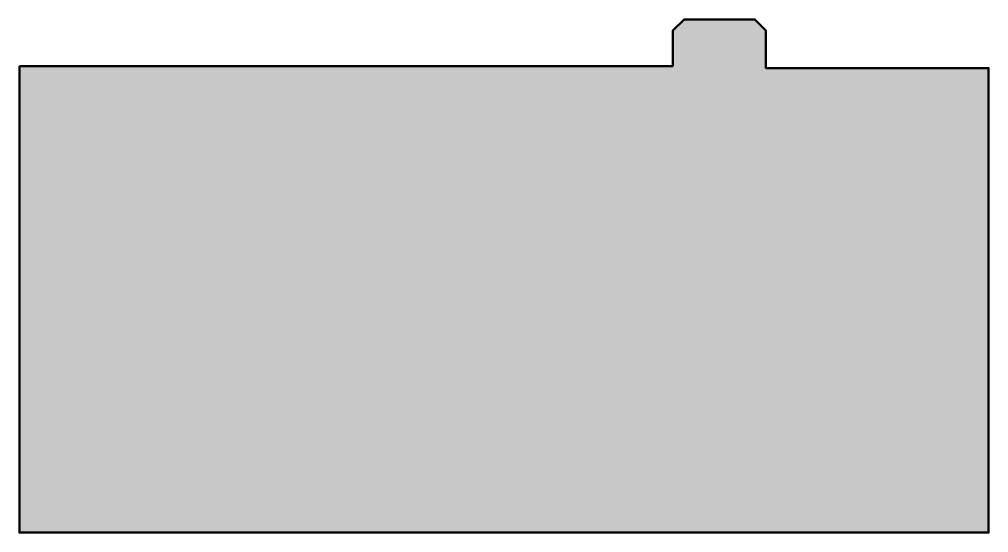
# Model space of a CAD drawing. Extents: x -77.1 to 16.5, y -44.8 to 4.7.
import ezdxf

# ---------------------------------------------------------------- set-up
doc = ezdxf.new("R2010")
doc.units = 0
for name, color, linetype, lineweight in [('0S-Alu contour', 7, 'Continuous', 50), ('0S-Plastic contour', 254, 'Continuous', 50), ('0S-Plastic hatch', 253, 'Continuous', 25)]:
    doc.layers.add(name, color=color, linetype=linetype, lineweight=lineweight)

# ---------------------------------------------------------------- blocks, each defined once
blk = doc.blocks.new('288825__37A2B536_61B9_465B_A9A4_7FDEE06592F6_')
at = {"layer": '0S-Plastic hatch'}
blk.add_hatch(color=256, dxfattribs=at).paths.add_polyline_path([(-77.1, 0.2), (-14, 0.2), (-14, 3.617), (-12.917, 4.7), (-6.083, 4.7), (-5, 3.617), (-5, 0), (16.5, 0), (16.5, -44.8), (-77.1, -44.8)])
at = {"layer": '0S-Plastic contour', "color": 7}
blk.add_lwpolyline([(-77.1, 0.2), (-14, 0.2), (-14, 3.617), (-12.917, 4.7), (-6.083, 4.7), (-5, 3.617), (-5, 0), (16.5, 0), (16.5, -44.8), (-77.1, -44.8), (-77.1, 0.2)], close=True, dxfattribs=at)
blk = doc.blocks.new('288825__5040BE68_1B3B_4F14_ABF6_DEA8ABAEC599_')
at = {"layer": '0S-Plastic contour', "color": 7}
blk.add_blockref('288825__37A2B536_61B9_465B_A9A4_7FDEE06592F6_', (0, 0), dxfattribs=at)

msp = doc.modelspace()

# ---------------------------------------------------------------- block references
at = {"layer": '0S-Alu contour', "color": 7}
msp.add_blockref('288825__5040BE68_1B3B_4F14_ABF6_DEA8ABAEC599_', (0, 0), dxfattribs=at)

doc.saveas('drawing.dxf')
